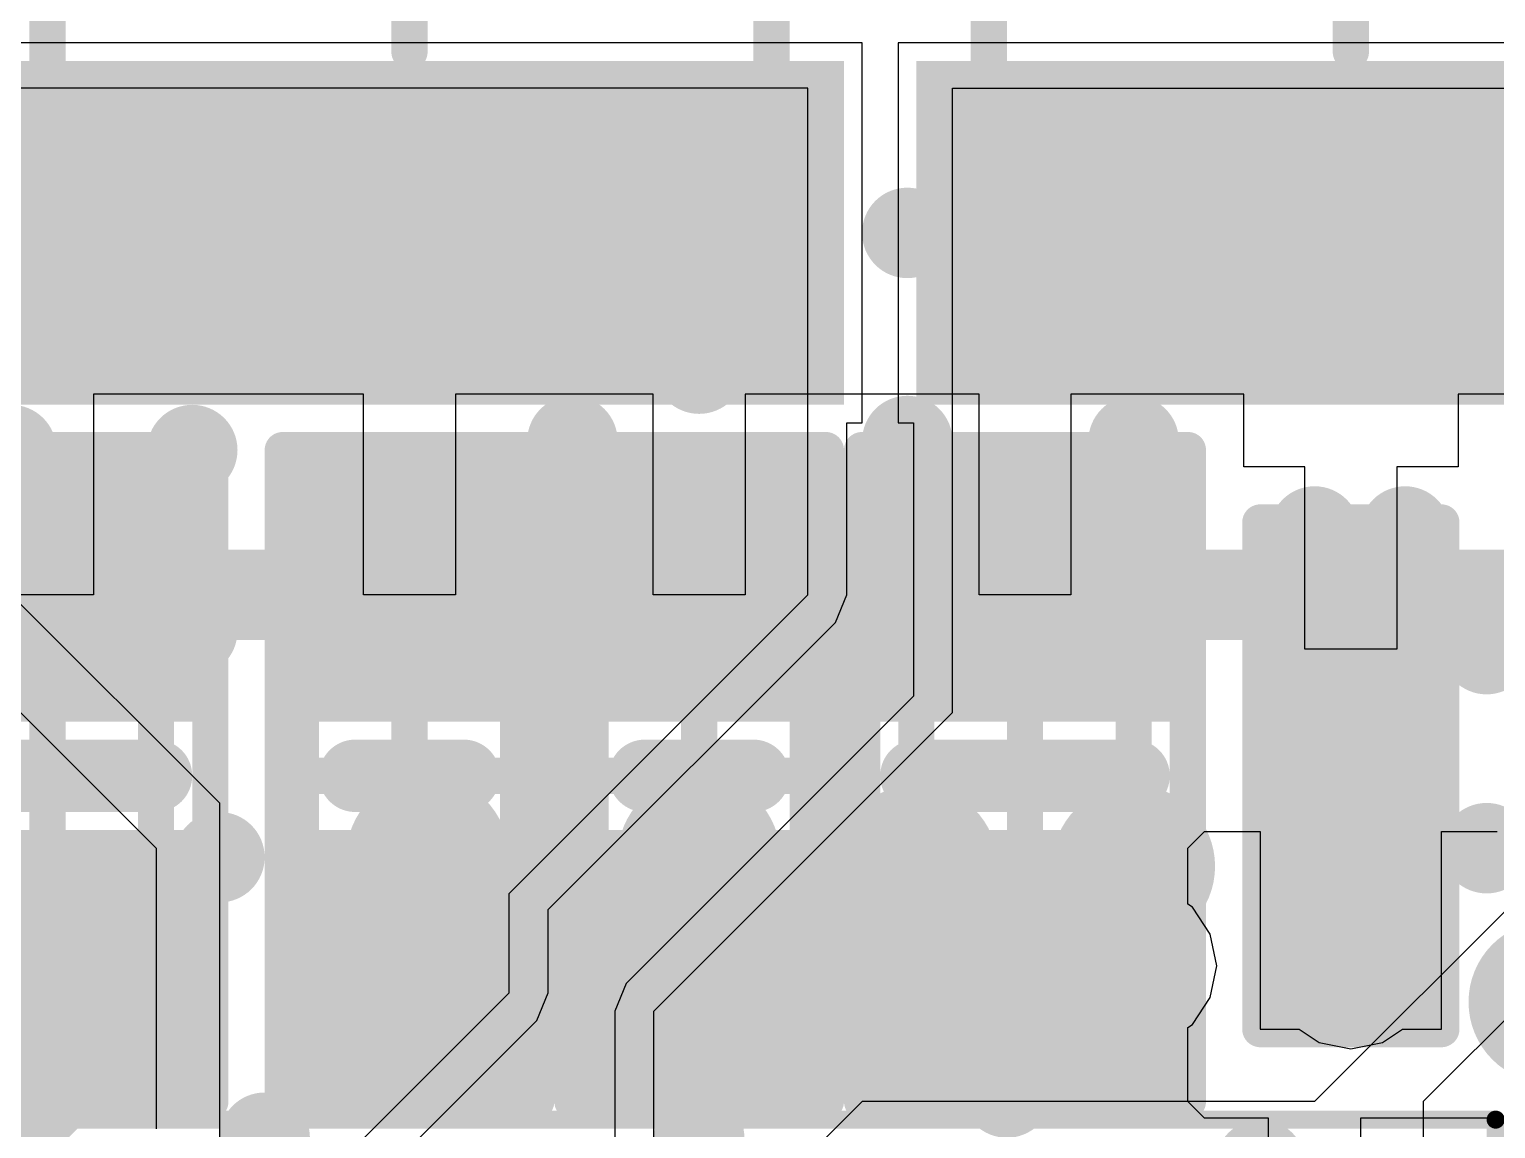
# Model space of a CAD drawing. Header units: millimetres. Extents: x 15 to 120, y 22 to 104.
# Drawn here: x 81.05 to 85.1, y 70.025 to 73.063 of the extents above; entities that cross this region are included whole.
import ezdxf

# ---------------------------------------------------------------- set-up
doc = ezdxf.new("R2010")
doc.units = ezdxf.units.MM
for name, color, linetype in [('BottomLayer', 5, 'Continuous'), ('BottomOverlay', 54, 'Continuous'), ('BottomPaste', 16, 'Continuous'), ('BottomSolder', 6, 'Continuous'), ('Mechanical13', 56, 'Continuous'), ('Mechanical15', 56, 'Continuous'), ('MultiLayer', 9, 'Continuous'), ('TopLayer', 1, 'Continuous'), ('TopPaste', 8, 'Continuous'), ('TopSolder', 216, 'Continuous')]:
    doc.layers.add(name, color=color, linetype=linetype)

msp = doc.modelspace()

# ---------------------------------------------------------------- linework, layer by layer
at = {"layer": 'BottomLayer'}
for p, q in [((81.704, 72.054), (81.227, 72.054)), ((81.227, 72.054), (81.227, 71.5)), ((81.973, 72.054), (81.704, 72.054)), ((81.704, 72.054), (81.704, 72.054)), ((81.973, 71.5), (81.973, 72.054)), ((82.604, 72.054), (82.227, 72.054)), ((82.227, 72.054), (82.227, 71.5)), ((82.773, 72.054), (82.604, 72.054)), ((82.604, 72.054), (82.604, 72.054)), ((82.773, 71.5), (82.773, 72.054)), ((83.196, 72.054), (83.027, 72.054)), ((83.027, 72.054), (83.027, 71.5)), ((83.673, 72.054), (83.196, 72.054)), ((83.196, 72.054), (83.196, 72.054)), ((83.673, 71.5), (83.673, 72.054)), ((84.404, 72.054), (83.927, 72.054)), ((83.927, 72.054), (83.927, 71.5)), ((84.404, 71.854), (84.404, 72.054)), ((85.373, 72.054), (84.996, 72.054)), ((84.996, 72.054), (84.996, 71.854)), ((84.573, 71.854), (84.404, 71.854)), ((84.573, 71.35), (84.573, 71.854)), ((84.996, 71.854), (84.827, 71.854)), ((84.827, 71.854), (84.827, 71.35)), ((81.227, 71.5), (80.973, 71.5)), ((82.227, 71.5), (81.973, 71.5)), ((83.027, 71.5), (82.773, 71.5)), ((83.927, 71.5), (83.673, 71.5)), ((84.827, 71.35), (84.573, 71.35)), ((84.25, 70.8), (84.296, 70.846)), ((84.296, 70.846), (84.296, 70.846)), ((84.296, 70.846), (84.296, 70.846)), ((84.296, 70.846), (84.296, 70.846)), ((84.296, 70.846), (84.296, 70.846)), ((84.296, 70.846), (84.45, 70.846)), ((84.45, 70.846), (84.45, 70.3)), ((84.95, 70.3), (84.95, 70.846)), ((84.95, 70.846), (85.104, 70.846)), ((84.25, 70.6454), (84.25, 70.8)), ((84.2622, 70.6372), (84.25, 70.6454)), ((84.3119, 70.5628), (84.2622, 70.6372)), ((84.3294, 70.475), (84.3119, 70.5628)), ((84.3119, 70.3872), (84.3294, 70.475)), ((84.2622, 70.3128), (84.3119, 70.3872)), ((84.25, 70.3046), (84.2622, 70.3128)), ((84.25, 70.1247), (84.25, 70.3046)), ((84.45, 70.3), (84.5569, 70.3)), ((84.5569, 70.3), (84.6122, 70.2631)), ((84.7878, 70.2631), (84.8431, 70.3)), ((84.8431, 70.3), (84.95, 70.3)), ((84.6122, 70.2631), (84.7, 70.2456)), ((84.7, 70.2456), (84.7878, 70.2631)), ((84.25, 70.1), (84.25, 70.1247)), ((84.25, 70.1247), (84.25, 70.1247)), ((84.25, 70.1247), (84.25, 70.1247)), ((84.296, 70.054), (84.25, 70.1)), ((84.304, 70.054), (84.296, 70.054)), ((84.473, 70.054), (84.304, 70.054)), ((84.304, 70.054), (84.304, 70.054)), ((84.473, 69.5), (84.473, 70.054)), ((85.104, 70.054), (84.727, 70.054)), ((84.727, 70.054), (84.727, 69.5))]:
    msp.add_line(p, q, dxfattribs=at)
for points, const_width in [([(81.2625, 71.675, 1), (81.3875, 71.675, 1)], 0.125), ([(81.9125, 71.675, 1), (82.0375, 71.675, 1)], 0.125), ([(82.1625, 71.675, 1), (82.2875, 71.675, 1)], 0.125), ([(82.7125, 71.675, 1), (82.8375, 71.675, 1)], 0.125), ([(82.9625, 71.675, 1), (83.0875, 71.675, 1)], 0.125), ([(83.5125, 71.675, 1), (83.6375, 71.675, 1)], 0.125), ([(83.9625, 71.675, 1), (84.0875, 71.675, 1)], 0.125), ([(84.5375, 71.675, 1), (84.6625, 71.675, 1)], 0.125), ([(84.7875, 71.675, 1), (84.9125, 71.675, 1)], 0.125), ([(82.0375, 71.5, 1), (82.1625, 71.5, 1)], 0.125), ([(82.0375, 71.5, 1), (82.1625, 71.5, 1)], 0.125), ([(82.9625, 71.5, 1), (83.0875, 71.5, 1)], 0.125), ([(82.9625, 71.5, 1), (83.0875, 71.5, 1)], 0.125), ([(83.7375, 71.5, 1), (83.8625, 71.5, 1)], 0.125), ([(83.7375, 71.5, 1), (83.8625, 71.5, 1)], 0.125), ([(84.6375, 71.5, 1), (84.7625, 71.5, 1)], 0.125), ([(84.6375, 71.5, 1), (84.7625, 71.5, 1)], 0.125), ([(81, 70.5, 1), (81.2, 70.5, 1)], 0.2), ([(82.0375, 70.5, 1), (82.1625, 70.5, 1)], 0.125), ([(82.8375, 70.5, 1), (82.9625, 70.5, 1)], 0.125), ([(83.4375, 70.475, 1), (83.5625, 70.475, 1)], 0.125), ([(84.0375, 70.475, 1), (84.1625, 70.475, 1)], 0.125), ([(84.6375, 70.475, 1), (84.7625, 70.475, 1)], 0.125), ([(81.2625, 70.325, 1), (81.3875, 70.325, 1)], 0.125), ([(81, 70.225, 1), (81.2, 70.225, 1)], 0.2), ([(81, 70.225, 1), (81.2, 70.225, 1)], 0.2)]:
    msp.add_lwpolyline(points, format="xyb", close=True, dxfattribs=dict(at, const_width=const_width))
for points, const_width in [([(80.2, 71.5), (82.1, 71.5)], 0.25), ([(82.1, 71.5), (83.025, 71.5)], 0.25), ([(83.025, 71.5), (83.8, 71.5)], 0.25), ([(83.8, 71.5), (84.7, 71.5)], 0.25), ([(84.7, 71.5), (85.5, 71.5)], 0.25), ([(81.1, 70.225), (81.1, 70.5)], 0.4), ([(80.375, 69.5), (81.1, 70.225)], 0.4)]:
    msp.add_lwpolyline(points, dxfattribs=dict(at, const_width=const_width))
for points in [[(80.75, 71.2), (81.45, 71.2), (80.75, 71.8), (81.45, 71.8)], [(81.85, 71.2), (82.35, 71.2), (81.85, 71.8), (82.35, 71.8)], [(82.65, 71.2), (83.15, 71.2), (82.65, 71.8), (83.15, 71.8)], [(83.45, 71.2), (84.15, 71.2), (83.45, 71.8), (84.15, 71.8)], [(84.55, 71.1), (84.85, 71.1), (84.55, 71.6), (84.85, 71.6)], [(84.55, 70.4), (84.85, 70.4), (84.55, 70.9), (84.85, 70.9)], [(80.75, 70.2), (81.45, 70.2), (80.75, 70.8), (81.45, 70.8)], [(81.85, 70.2), (82.35, 70.2), (81.85, 70.8), (82.35, 70.8)], [(82.65, 70.2), (83.15, 70.2), (82.65, 70.8), (83.15, 70.8)], [(83.45, 70.2), (84.15, 70.2), (83.45, 70.8), (84.15, 70.8)]]:
    msp.add_solid(points, dxfattribs=at)
at = {"layer": 'BottomOverlay', "const_width": 0.2}
for points in [[(80.8, 71), (81.4, 71)], [(81.95, 71), (82.25, 71)], [(82.75, 71), (83.05, 71)], [(83.5, 71), (84.1, 71)]]:
    msp.add_lwpolyline(points, dxfattribs=at)
at = {"layer": 'BottomOverlay', "const_width": 0.1}
for points in [[(81.35, 71, 1), (81.45, 71, 1)], [(81.9, 71, 1), (82, 71, 1)], [(82.2, 71, 1), (82.3, 71, 1)], [(82.7, 71, 1), (82.8, 71, 1)], [(83, 71, 1), (83.1, 71, 1)], [(83.45, 71, 1), (83.55, 71, 1)], [(84.05, 71, 1), (84.15, 71, 1)]]:
    msp.add_lwpolyline(points, format="xyb", close=True, dxfattribs=at)
at = {"layer": 'BottomPaste'}
for points in [[(80.75, 71.2), (81.45, 71.2), (80.75, 71.8), (81.45, 71.8)], [(80.75, 71.2), (81.45, 71.2), (80.75, 71.8), (81.45, 71.8)], [(81.85, 71.2), (82.35, 71.2), (81.85, 71.8), (82.35, 71.8)], [(81.85, 71.2), (82.35, 71.2), (81.85, 71.8), (82.35, 71.8)], [(82.65, 71.2), (83.15, 71.2), (82.65, 71.8), (83.15, 71.8)], [(82.65, 71.2), (83.15, 71.2), (82.65, 71.8), (83.15, 71.8)], [(83.45, 71.2), (84.15, 71.2), (83.45, 71.8), (84.15, 71.8)], [(83.45, 71.2), (84.15, 71.2), (83.45, 71.8), (84.15, 71.8)], [(84.55, 71.1), (84.85, 71.1), (84.55, 71.6), (84.85, 71.6)], [(84.55, 71.1), (84.85, 71.1), (84.55, 71.6), (84.85, 71.6)], [(84.55, 70.4), (84.85, 70.4), (84.55, 70.9), (84.85, 70.9)], [(84.55, 70.4), (84.85, 70.4), (84.55, 70.9), (84.85, 70.9)], [(80.75, 70.2), (81.45, 70.2), (80.75, 70.8), (81.45, 70.8)], [(80.75, 70.2), (81.45, 70.2), (80.75, 70.8), (81.45, 70.8)], [(81.85, 70.2), (82.35, 70.2), (81.85, 70.8), (82.35, 70.8)], [(81.85, 70.2), (82.35, 70.2), (81.85, 70.8), (82.35, 70.8)], [(82.65, 70.2), (83.15, 70.2), (82.65, 70.8), (83.15, 70.8)], [(82.65, 70.2), (83.15, 70.2), (82.65, 70.8), (83.15, 70.8)], [(83.45, 70.2), (84.15, 70.2), (83.45, 70.8), (84.15, 70.8)], [(83.45, 70.2), (84.15, 70.2), (83.45, 70.8), (84.15, 70.8)]]:
    msp.add_solid(points, dxfattribs=at)
at = {"layer": 'BottomSolder'}
for points in [[(80.7, 71.15), (81.5, 71.15), (80.7, 71.85), (81.5, 71.85)], [(80.7, 71.15), (81.5, 71.15), (80.7, 71.85), (81.5, 71.85)], [(81.8, 71.15), (82.4, 71.15), (81.8, 71.85), (82.4, 71.85)], [(81.8, 71.15), (82.4, 71.15), (81.8, 71.85), (82.4, 71.85)], [(82.6, 71.15), (83.2, 71.15), (82.6, 71.85), (83.2, 71.85)], [(82.6, 71.15), (83.2, 71.15), (82.6, 71.85), (83.2, 71.85)], [(83.4, 71.15), (84.2, 71.15), (83.4, 71.85), (84.2, 71.85)], [(83.4, 71.15), (84.2, 71.15), (83.4, 71.85), (84.2, 71.85)], [(84.5, 71.05), (84.9, 71.05), (84.5, 71.65), (84.9, 71.65)], [(84.5, 71.05), (84.9, 71.05), (84.5, 71.65), (84.9, 71.65)], [(84.5, 70.35), (84.9, 70.35), (84.5, 70.95), (84.9, 70.95)], [(84.5, 70.35), (84.9, 70.35), (84.5, 70.95), (84.9, 70.95)], [(80.7, 70.15), (81.5, 70.15), (80.7, 70.85), (81.5, 70.85)], [(80.7, 70.15), (81.5, 70.15), (80.7, 70.85), (81.5, 70.85)], [(81.8, 70.15), (82.4, 70.15), (81.8, 70.85), (82.4, 70.85)], [(81.8, 70.15), (82.4, 70.15), (81.8, 70.85), (82.4, 70.85)], [(82.6, 70.15), (83.2, 70.15), (82.6, 70.85), (83.2, 70.85)], [(82.6, 70.15), (83.2, 70.15), (82.6, 70.85), (83.2, 70.85)], [(83.4, 70.15), (84.2, 70.15), (83.4, 70.85), (84.2, 70.85)], [(83.4, 70.15), (84.2, 70.15), (83.4, 70.85), (84.2, 70.85)]]:
    msp.add_solid(points, dxfattribs=at)
at = {"layer": 'Mechanical13', "const_width": 0.1}
for points in [[(81.1, 72.35), (81.1, 74.65)], [(83.1, 72.35), (83.1, 74.65)], [(83.7, 72.35), (83.7, 74.65)], [(81.1, 72.35), (83.1, 72.35)], [(83.7, 72.35), (85.7, 72.35)], [(80.8, 71.55), (81.4, 71.55)], [(81.4, 70.45), (81.4, 71.55)], [(81.8, 71.55), (82.4, 71.55)], [(81.8, 70.45), (81.8, 71.55)], [(82.4, 70.45), (82.4, 71.55)], [(82.6, 70.45), (82.6, 71.55)], [(82.6, 71.55), (83.2, 71.55)], [(83.2, 70.45), (83.2, 71.55)], [(83.5, 70.45), (83.5, 71.55)], [(83.5, 71.55), (84.1, 71.55)], [(84.1, 70.45), (84.1, 71.55)], [(84.535, 71.315), (84.865, 71.315)], [(84.535, 70.685), (84.535, 71.315)], [(84.865, 70.685), (84.865, 71.315)], [(84.535, 70.685), (84.865, 70.685)], [(80.8, 70.45), (81.4, 70.45)], [(81.8, 70.45), (82.4, 70.45)], [(82.6, 70.45), (83.2, 70.45)], [(83.5, 70.45), (84.1, 70.45)]]:
    msp.add_lwpolyline(points, dxfattribs=at)
at = {"layer": 'Mechanical13', "const_width": 0.05}
for points in [[(81.075, 72.35, 1), (81.125, 72.35, 1)], [(81.075, 72.35, 1), (81.125, 72.35, 1)], [(83.075, 72.35, 1), (83.125, 72.35, 1)], [(83.075, 72.35, 1), (83.125, 72.35, 1)], [(83.675, 72.35, 1), (83.725, 72.35, 1)], [(83.675, 72.35, 1), (83.725, 72.35, 1)], [(81.375, 71.55, 1), (81.425, 71.55, 1)], [(81.375, 71.55, 1), (81.425, 71.55, 1)], [(81.775, 71.55, 1), (81.825, 71.55, 1)], [(81.775, 71.55, 1), (81.825, 71.55, 1)], [(82.375, 71.55, 1), (82.425, 71.55, 1)], [(82.375, 71.55, 1), (82.425, 71.55, 1)], [(82.575, 71.55, 1), (82.625, 71.55, 1)], [(82.575, 71.55, 1), (82.625, 71.55, 1)], [(83.175, 71.55, 1), (83.225, 71.55, 1)], [(83.175, 71.55, 1), (83.225, 71.55, 1)], [(83.475, 71.55, 1), (83.525, 71.55, 1)], [(83.475, 71.55, 1), (83.525, 71.55, 1)], [(84.075, 71.55, 1), (84.125, 71.55, 1)], [(84.075, 71.55, 1), (84.125, 71.55, 1)], [(84.51, 71.315, 1), (84.56, 71.315, 1)], [(84.51, 71.315, 1), (84.56, 71.315, 1)], [(84.84, 71.315, 1), (84.89, 71.315, 1)], [(84.84, 71.315, 1), (84.89, 71.315, 1)], [(84.51, 70.685, 1), (84.56, 70.685, 1)], [(84.51, 70.685, 1), (84.56, 70.685, 1)], [(84.84, 70.685, 1), (84.89, 70.685, 1)], [(84.84, 70.685, 1), (84.89, 70.685, 1)], [(81.375, 70.45, 1), (81.425, 70.45, 1)], [(81.375, 70.45, 1), (81.425, 70.45, 1)], [(81.775, 70.45, 1), (81.825, 70.45, 1)], [(81.775, 70.45, 1), (81.825, 70.45, 1)], [(82.375, 70.45, 1), (82.425, 70.45, 1)], [(82.375, 70.45, 1), (82.425, 70.45, 1)], [(82.575, 70.45, 1), (82.625, 70.45, 1)], [(82.575, 70.45, 1), (82.625, 70.45, 1)], [(83.175, 70.45, 1), (83.225, 70.45, 1)], [(83.175, 70.45, 1), (83.225, 70.45, 1)], [(83.475, 70.45, 1), (83.525, 70.45, 1)], [(83.475, 70.45, 1), (83.525, 70.45, 1)], [(84.075, 70.45, 1), (84.125, 70.45, 1)], [(84.075, 70.45, 1), (84.125, 70.45, 1)]]:
    msp.add_lwpolyline(points, format="xyb", close=True, dxfattribs=at)
at = {"layer": 'Mechanical15'}
for points, const_width in [([(81.1, 72.2), (81.1, 74.8)], 0.1), ([(83.1, 72.2), (83.1, 74.8)], 0.1), ([(83.7, 72.2), (83.7, 74.8)], 0.1), ([(82.1, 73), (82.1, 74)], 0.1), ([(84.7, 73), (84.7, 74)], 0.1), ([(81.1, 72.2), (83.1, 72.2)], 0.1), ([(83.7, 72.2), (85.7, 72.2)], 0.1), ([(80.65, 71.9), (81.55, 71.9)], 0.1), ([(81.55, 70.1), (81.55, 71.9)], 0.1), ([(81.75, 71.9), (82.45, 71.9)], 0.1), ([(81.75, 70.1), (81.75, 71.9)], 0.1), ([(82.45, 70.1), (82.45, 71.9)], 0.1), ([(82.55, 70.1), (82.55, 71.9)], 0.1), ([(82.55, 71.9), (83.25, 71.9)], 0.1), ([(83.25, 70.1), (83.25, 71.9)], 0.1), ([(83.35, 70.1), (83.35, 71.9)], 0.1), ([(83.35, 71.9), (84.25, 71.9)], 0.1), ([(84.25, 70.1), (84.25, 71.9)], 0.1), ([(84.45, 71.7), (84.95, 71.7)], 0.1), ([(84.45, 70.3), (84.45, 71.7)], 0.1), ([(84.95, 70.3), (84.95, 71.7)], 0.1), ([(81.1, 70.7), (81.1, 71.3)], 0.1), ([(82.1, 70.7), (82.1, 71.3)], 0.1), ([(82.9, 70.7), (82.9, 71.3)], 0.1), ([(83.8, 70.7), (83.8, 71.3)], 0.1), ([(84.7, 70.835), (84.7, 71.165)], 0.1), ([(80.8, 71), (81.4, 71)], 0.1), ([(81.8, 71), (82.4, 71)], 0.1), ([(82.6, 71), (83.2, 71)], 0.1), ([(83.5, 71), (84.1, 71)], 0.1), ([(84.535, 71), (84.865, 71)], 0.1), ([(84.45, 70.3), (84.95, 70.3)], 0.1), ([(80.65, 70.1), (81.55, 70.1)], 0.1), ([(81.75, 70.1), (82.45, 70.1)], 0.1), ([(82.55, 70.1), (83.25, 70.1)], 0.1), ([(83.35, 70.1), (84.25, 70.1)], 0.1), ([(79.1, 70.05), (85.1, 70.05)], 0.05), ([(85.1, 64.05), (85.1, 70.05)], 0.05)]:
    msp.add_lwpolyline(points, dxfattribs=dict(at, const_width=const_width))
for points, const_width in [([(82.075, 73, 1), (82.125, 73, 1)], 0.05), ([(84.675, 73, 1), (84.725, 73, 1)], 0.05), ([(81.075, 72.2, 1), (81.125, 72.2, 1)], 0.05), ([(81.075, 72.2, 1), (81.125, 72.2, 1)], 0.05), ([(83.075, 72.2, 1), (83.125, 72.2, 1)], 0.05), ([(83.075, 72.2, 1), (83.125, 72.2, 1)], 0.05), ([(83.675, 72.2, 1), (83.725, 72.2, 1)], 0.05), ([(83.675, 72.2, 1), (83.725, 72.2, 1)], 0.05), ([(81.525, 71.9, 1), (81.575, 71.9, 1)], 0.05), ([(81.525, 71.9, 1), (81.575, 71.9, 1)], 0.05), ([(81.725, 71.9, 1), (81.775, 71.9, 1)], 0.05), ([(81.725, 71.9, 1), (81.775, 71.9, 1)], 0.05), ([(82.425, 71.9, 1), (82.475, 71.9, 1)], 0.05), ([(82.425, 71.9, 1), (82.475, 71.9, 1)], 0.05), ([(82.525, 71.9, 1), (82.575, 71.9, 1)], 0.05), ([(82.525, 71.9, 1), (82.575, 71.9, 1)], 0.05), ([(83.225, 71.9, 1), (83.275, 71.9, 1)], 0.05), ([(83.225, 71.9, 1), (83.275, 71.9, 1)], 0.05), ([(83.325, 71.9, 1), (83.375, 71.9, 1)], 0.05), ([(83.325, 71.9, 1), (83.375, 71.9, 1)], 0.05), ([(84.225, 71.9, 1), (84.275, 71.9, 1)], 0.05), ([(84.225, 71.9, 1), (84.275, 71.9, 1)], 0.05), ([(84.425, 71.7, 1), (84.475, 71.7, 1)], 0.05), ([(84.425, 71.7, 1), (84.475, 71.7, 1)], 0.05), ([(84.925, 71.7, 1), (84.975, 71.7, 1)], 0.05), ([(84.925, 71.7, 1), (84.975, 71.7, 1)], 0.05), ([(81.075, 71.3, 1), (81.125, 71.3, 1)], 0.05), ([(82.075, 71.3, 1), (82.125, 71.3, 1)], 0.05), ([(82.875, 71.3, 1), (82.925, 71.3, 1)], 0.05), ([(83.775, 71.3, 1), (83.825, 71.3, 1)], 0.05), ([(84.675, 71.165, 1), (84.725, 71.165, 1)], 0.05), ([(81.375, 71, 1), (81.425, 71, 1)], 0.05), ([(81.775, 71, 1), (81.825, 71, 1)], 0.05), ([(82.375, 71, 1), (82.425, 71, 1)], 0.05), ([(82.575, 71, 1), (82.625, 71, 1)], 0.05), ([(83.175, 71, 1), (83.225, 71, 1)], 0.05), ([(83.475, 71, 1), (83.525, 71, 1)], 0.05), ([(84.075, 71, 1), (84.125, 71, 1)], 0.05), ([(84.51, 71, 1), (84.56, 71, 1)], 0.05), ([(84.84, 71, 1), (84.89, 71, 1)], 0.05), ([(84.675, 70.835, 1), (84.725, 70.835, 1)], 0.05), ([(81.075, 70.7, 1), (81.125, 70.7, 1)], 0.05), ([(82.075, 70.7, 1), (82.125, 70.7, 1)], 0.05), ([(82.875, 70.7, 1), (82.925, 70.7, 1)], 0.05), ([(83.775, 70.7, 1), (83.825, 70.7, 1)], 0.05), ([(84.425, 70.3, 1), (84.475, 70.3, 1)], 0.05), ([(84.425, 70.3, 1), (84.475, 70.3, 1)], 0.05), ([(84.925, 70.3, 1), (84.975, 70.3, 1)], 0.05), ([(84.925, 70.3, 1), (84.975, 70.3, 1)], 0.05), ([(81.525, 70.1, 1), (81.575, 70.1, 1)], 0.05), ([(81.525, 70.1, 1), (81.575, 70.1, 1)], 0.05), ([(81.725, 70.1, 1), (81.775, 70.1, 1)], 0.05), ([(81.725, 70.1, 1), (81.775, 70.1, 1)], 0.05), ([(82.425, 70.1, 1), (82.475, 70.1, 1)], 0.05), ([(82.425, 70.1, 1), (82.475, 70.1, 1)], 0.05), ([(82.525, 70.1, 1), (82.575, 70.1, 1)], 0.05), ([(82.525, 70.1, 1), (82.575, 70.1, 1)], 0.05), ([(83.225, 70.1, 1), (83.275, 70.1, 1)], 0.05), ([(83.225, 70.1, 1), (83.275, 70.1, 1)], 0.05), ([(83.325, 70.1, 1), (83.375, 70.1, 1)], 0.05), ([(83.325, 70.1, 1), (83.375, 70.1, 1)], 0.05), ([(84.225, 70.1, 1), (84.275, 70.1, 1)], 0.05), ([(84.225, 70.1, 1), (84.275, 70.1, 1)], 0.05), ([(85.0875, 70.05, 1), (85.1125, 70.05, 1)], 0.025), ([(85.0875, 70.05, 1), (85.1125, 70.05, 1)], 0.025)]:
    msp.add_lwpolyline(points, format="xyb", close=True, dxfattribs=dict(at, const_width=const_width))
at = {"layer": 'MultiLayer'}
for points, const_width in [([(84.9125, 72.675, 1), (85.0375, 72.675, 1)], 0.125), ([(80.9375, 72.5, 1), (81.0625, 72.5, 1)], 0.125), ([(81.4375, 72.5, 1), (81.5625, 72.5, 1)], 0.125), ([(83.4125, 72.5, 1), (83.5375, 72.5, 1)], 0.125), ([(84.0375, 72.5, 1), (84.1625, 72.5, 1)], 0.125), ([(85.0375, 72.5, 1), (85.1625, 72.5, 1)], 0.125), ([(82.8375, 72.125, 1), (82.9625, 72.125, 1)], 0.125), ([(82.4875, 71.925, 1), (82.6125, 71.925, 1)], 0.125), ([(83.4125, 71.925, 1), (83.5375, 71.925, 1)], 0.125), ([(84.0375, 71.925, 1), (84.1625, 71.925, 1)], 0.125), ([(80.9375, 71.9, 1), (81.0625, 71.9, 1)], 0.125), ([(81.4375, 71.9, 1), (81.5625, 71.9, 1)], 0.125), ([(81.2625, 71.675, 1), (81.3875, 71.675, 1)], 0.125), ([(81.9125, 71.675, 1), (82.0375, 71.675, 1)], 0.125), ([(82.1625, 71.675, 1), (82.2875, 71.675, 1)], 0.125), ([(82.7125, 71.675, 1), (82.8375, 71.675, 1)], 0.125), ([(82.9625, 71.675, 1), (83.0875, 71.675, 1)], 0.125), ([(83.5125, 71.675, 1), (83.6375, 71.675, 1)], 0.125), ([(83.9625, 71.675, 1), (84.0875, 71.675, 1)], 0.125), ([(84.5375, 71.675, 1), (84.6625, 71.675, 1)], 0.125), ([(84.7875, 71.675, 1), (84.9125, 71.675, 1)], 0.125), ([(80.9375, 71.4, 1), (81.0625, 71.4, 1)], 0.125), ([(81.4375, 71.4, 1), (81.5625, 71.4, 1)], 0.125), ([(84.0375, 71.35, 1), (84.1625, 71.35, 1)], 0.125), ([(85.0125, 71.35, 1), (85.1375, 71.35, 1)], 0.125), ([(83.2875, 71.3, 1), (83.4125, 71.3, 1)], 0.125), ([(82.0375, 70.775, 1), (82.2625, 70.775, 1)], 0.225), ([(82.7875, 70.775, 1), (83.0125, 70.775, 1)], 0.225), ([(83.3875, 70.75, 1), (83.6125, 70.75, 1)], 0.225), ([(83.9875, 70.75, 1), (84.2125, 70.75, 1)], 0.225), ([(84.5875, 70.75, 1), (84.8125, 70.75, 1)], 0.225), ([(82.7875, 70.8, 1), (82.9125, 70.8, 1)], 0.125), ([(83.4375, 70.8, 1), (83.5625, 70.8, 1)], 0.125), ([(84.0375, 70.8, 1), (84.1625, 70.8, 1)], 0.125), ([(84.4875, 70.8, 1), (84.6125, 70.8, 1)], 0.125), ([(85.0125, 70.8, 1), (85.1375, 70.8, 1)], 0.125), ([(81.5125, 70.775, 1), (81.6375, 70.775, 1)], 0.125), ([(82.4875, 70.775, 1), (82.6125, 70.775, 1)], 0.125), ([(82.0375, 70.5, 1), (82.1625, 70.5, 1)], 0.125), ([(82.8375, 70.5, 1), (82.9625, 70.5, 1)], 0.125), ([(82.8375, 70.5, 1), (82.9625, 70.5, 1)], 0.125), ([(83.4375, 70.475, 1), (83.5625, 70.475, 1)], 0.125), ([(84.0375, 70.475, 1), (84.1625, 70.475, 1)], 0.125), ([(84.6375, 70.475, 1), (84.7625, 70.475, 1)], 0.125), ([(84.6375, 70.475, 1), (84.7625, 70.475, 1)], 0.125), ([(85.1375, 70.375, 1), (85.3625, 70.375, 1)], 0.225), ([(81.2625, 70.325, 1), (81.3875, 70.325, 1)], 0.125), ([(82.5125, 70.2, 1), (82.6375, 70.2, 1)], 0.125), ([(83.6875, 70.125, 1), (83.8125, 70.125, 1)], 0.125), ([(81.6375, 70, 1), (81.7625, 70, 1)], 0.125), ([(82.8375, 70, 1), (82.9625, 70, 1)], 0.125), ([(84.3875, 69.925, 1), (84.5125, 69.925, 1)], 0.125)]:
    msp.add_lwpolyline(points, format="xyb", close=True, dxfattribs=dict(at, const_width=const_width))
at = {"layer": 'TopLayer'}
for p, q in [((83.35, 73.025), (80.85, 73.025)), ((83.35, 71.975), (83.35, 73.025)), ((85.95, 73.025), (83.45, 73.025)), ((83.45, 73.025), (83.45, 71.975)), ((83.2, 72.9), (81, 72.9)), ((83.2, 71.5), (83.2, 72.9)), ((83.6, 71.175), (83.6, 72.9)), ((83.6, 72.9), (85.8, 72.9)), ((83.3082, 71.5), (83.3082, 71.975)), ((83.3082, 71.975), (83.35, 71.975)), ((83.45, 71.975), (83.4918, 71.975)), ((83.4918, 71.975), (83.4918, 71.2198)), ((80.65, 71.55), (81.4, 70.8)), ((81, 71.5), (81.575, 70.925)), ((82.375, 70.675), (83.2, 71.5)), ((83.2765, 71.4235), (83.3082, 71.5)), ((82.4832, 70.6302), (83.2765, 71.4235)), ((85.8, 71.3), (84.6, 70.1)), ((86.1, 71.3), (84.9, 70.1)), ((83.4918, 71.2198), (82.6985, 70.4265)), ((82.775, 70.35), (83.6, 71.175)), ((81.575, 70.925), (81.575, 69.05)), ((81.4, 70.8), (81.4, 70.025)), ((82.375, 70.4), (82.375, 70.675)), ((82.4832, 70.4), (82.4832, 70.6302)), ((81.825, 69.85), (82.375, 70.4)), ((82.4515, 70.3235), (82.4832, 70.4)), ((82.6985, 70.4265), (82.6668, 70.35)), ((82.6668, 70.35), (82.6668, 69.9075)), ((82.775, 69.05), (82.775, 70.35)), ((82.0832, 69.9552), (82.4515, 70.3235)), ((82.4515, 70.3235), (82.4515, 70.3235)), ((83.35, 70.1), (83.025, 69.775)), ((84.6, 70.1), (83.35, 70.1)), ((84.9, 70.1), (84.9, 69.4))]:
    msp.add_line(p, q, dxfattribs=at)
at = {"layer": 'TopLayer', "const_width": 0.125}
for points in [[(83.2875, 71.3, 1), (83.4125, 71.3, 1)], [(82.7875, 70.8, 1), (82.9125, 70.8, 1)], [(81.6375, 70, 1), (81.7625, 70, 1)], [(82.8375, 70, 1), (82.9625, 70, 1)]]:
    msp.add_lwpolyline(points, format="xyb", close=True, dxfattribs=at)
at = {"layer": 'TopLayer'}
for points in [[(80.95, 72.075), (83.25, 72.075), (80.95, 72.925), (83.25, 72.925)], [(83.55, 72.075), (85.85, 72.075), (83.55, 72.925), (85.85, 72.925)]]:
    msp.add_solid(points, dxfattribs=at)
at = {"layer": 'TopPaste'}
for points in [[(80.95, 72.075), (83.25, 72.075), (80.95, 72.925), (83.25, 72.925)], [(80.95, 72.075), (83.25, 72.075), (80.95, 72.925), (83.25, 72.925)], [(83.55, 72.075), (85.85, 72.075), (83.55, 72.925), (85.85, 72.925)], [(83.55, 72.075), (85.85, 72.075), (83.55, 72.925), (85.85, 72.925)]]:
    msp.add_solid(points, dxfattribs=at)
at = {"layer": 'TopSolder'}
for points in [[(80.9, 72.025), (83.3, 72.025), (80.9, 72.975), (83.3, 72.975)], [(80.9, 72.025), (83.3, 72.025), (80.9, 72.975), (83.3, 72.975)], [(83.5, 72.025), (85.9, 72.025), (83.5, 72.975), (85.9, 72.975)], [(83.5, 72.025), (85.9, 72.025), (83.5, 72.975), (85.9, 72.975)]]:
    msp.add_solid(points, dxfattribs=at)

doc.saveas('drawing.dxf')
